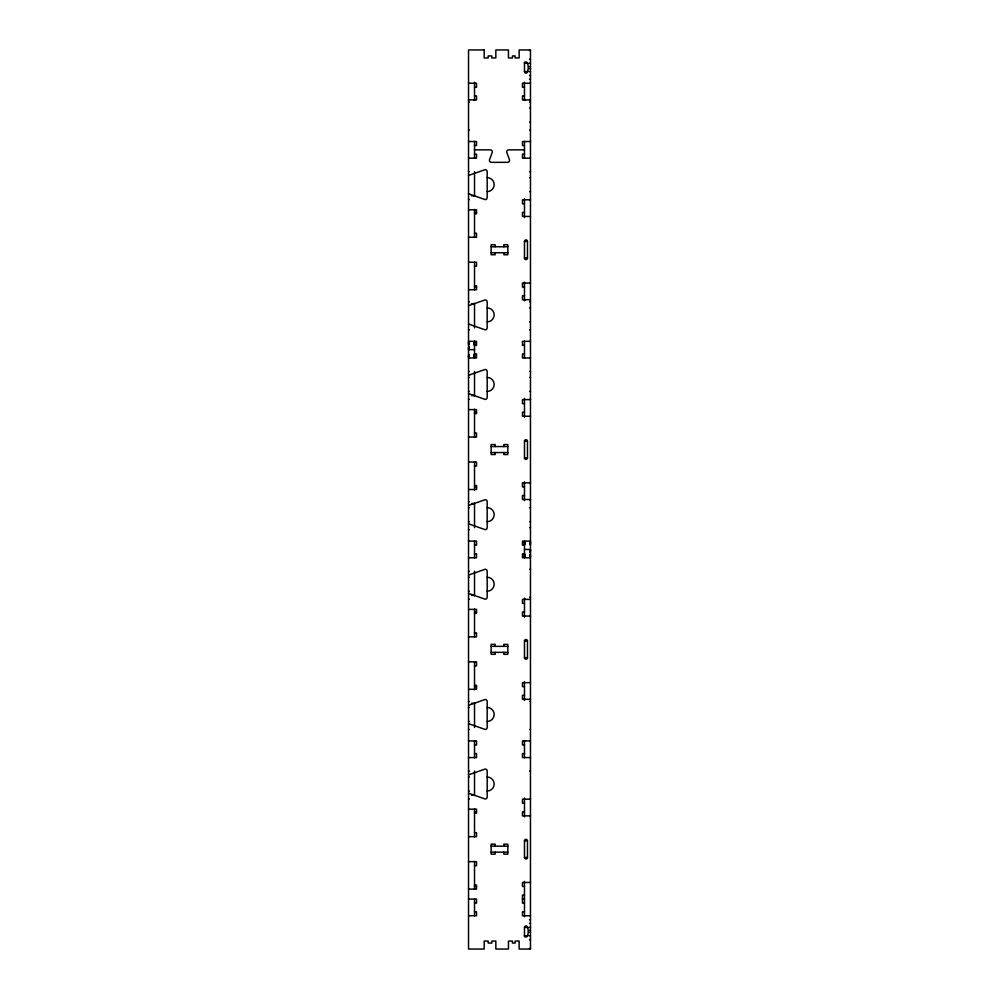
<?xml version="1.0" encoding="UTF-8"?>
<svg xmlns="http://www.w3.org/2000/svg" width="999" height="999" viewBox="0 0 999 999"><rect width="100%" height="100%" fill="white"/><g stroke="black" fill="none" stroke-linecap="round" stroke-linejoin="round"><path stroke-width="1.5" d="M524.475 63.024C528.334 58.279 528.958 69.893 527.472 71.591A1.498 1.498 0 0 1 525.973 73.089A1.498 1.498 0 0 1 524.475 71.591L524.475 62.275M529.47 50.524L530.469 50.524M529.47 59.278L530.469 59.278M524.475 63.274L528.221 63.274M529.47 63.274L530.469 63.274M529.47 66.596L530.469 66.596M529.47 68.594L530.469 68.594M524.475 71.591L528.221 71.591M529.47 71.591L530.469 71.591M529.47 75.587L530.469 75.587M529.47 79.258L530.469 79.258M468.531 83.254L476.523 83.254L476.523 87.25L474.525 87.25M530.469 83.254L522.477 83.254L522.477 87.25L524.475 87.25M474.525 95.904L476.523 95.904L476.523 99.9L468.531 99.9M524.475 95.904L522.477 95.904L522.477 99.9L530.469 99.9M473.776 100.087L474.525 100.087M524.475 100.087L525.224 100.087M468.531 102.085L469.28 102.085M529.72 102.085L530.469 102.085M529.72 108.079L530.469 108.079M529.72 122.065L530.469 122.065M468.531 130.057L469.28 130.057M529.72 130.057L530.469 130.057M468.531 141.521L476.523 141.521L476.523 145.517L474.525 145.517M530.469 141.521L522.477 141.521L522.477 145.517L524.475 145.517M474.525 149.85L490.309 149.85A1.998 1.998 0 0 1 492.182 152.535L489.51 159.765A1.998 1.998 0 0 0 491.421 162.338L507.579 162.338A1.998 1.998 0 0 0 509.49 159.765L506.818 152.535A1.998 1.998 0 0 1 508.691 149.85L524.475 149.85M474.525 154.183L476.523 154.183L476.523 158.179L468.531 158.179M524.475 154.183L522.477 154.183L522.477 158.179L530.469 158.179M468.531 171.641L469.28 171.641M529.72 171.641L530.469 171.641M529.72 177.635L530.469 177.635M529.72 191.621L530.469 191.621M471.528 195.804L474.525 195.804M468.531 199.613L469.28 199.613M529.72 199.613L530.469 199.613M530.469 199.8L522.477 199.8L522.477 203.796L524.475 203.796M468.531 209.79L476.523 209.79L476.523 213.786L474.525 213.786M474.525 212.45L476.523 212.45M524.475 212.45L522.477 212.45L522.477 216.446L530.469 216.446M474.525 233.267L476.523 233.267L476.523 237.263L468.531 237.263M524.475 241.421L527.472 241.421L527.472 258.079A1.498 1.498 0 0 1 525.973 259.578A1.498 1.498 0 0 1 524.475 258.079L524.475 241.421A1.498 1.498 0 0 1 525.973 239.922A1.498 1.498 0 0 1 527.472 241.421M491.171 246.753L507.829 246.753M491.171 252.747L507.829 252.747M524.475 258.079L527.472 258.079M468.531 262.238L476.523 262.238L476.523 266.233L474.525 266.233M530.469 283.054L522.477 283.054L522.477 287.05L524.475 287.05M474.525 285.714L476.523 285.714L476.523 289.71L468.531 289.71M474.525 287.05L476.523 287.05M524.475 295.704L522.477 295.704L522.477 299.7L530.469 299.7M524.475 299.887L525.224 299.887M468.531 301.885L469.28 301.885M529.72 301.885L530.469 301.885M471.528 303.696L474.525 303.696M529.72 307.879L530.469 307.879M529.72 321.865L530.469 321.865M468.531 329.857L469.28 329.857M529.72 329.857L530.469 329.857M468.531 341.321L476.523 341.321L476.523 345.317L474.525 345.317M530.469 341.321L522.477 341.321L522.477 345.317L524.475 345.317M468.531 342.17L469.28 342.17M473.776 342.17L474.525 342.12M468.531 342.332L469.28 342.332M473.776 342.332L474.525 342.332M468.531 342.595L469.28 342.595M473.776 342.595L474.525 342.595M468.531 342.932L469.28 342.919M473.776 342.932L474.525 342.932M468.531 343.319L469.28 343.319M473.776 343.319L474.525 343.319M468.531 343.768L469.28 343.768M473.776 343.768L474.525 343.768M468.531 344.243L469.28 344.243M473.776 344.243L474.525 344.243M468.531 344.692L469.28 344.692M473.776 344.692L474.525 344.692M468.531 346.965L469.28 346.965M468.531 347.415L469.28 347.415M468.531 347.902L469.28 347.902M468.531 348.376L469.28 348.376M468.531 348.788L469.28 348.788M468.531 349.151L469.28 349.151M468.531 349.425L469.28 349.425M468.531 349.65L474.525 349.65M474.525 353.983L476.523 353.983L476.523 357.979L468.531 357.979M524.475 353.983L522.477 353.983L522.477 357.979L530.469 357.979M468.531 354.608L469.28 354.608M473.776 354.608L474.525 354.608M468.531 355.057L469.28 355.057M473.776 355.057L474.525 355.057M468.531 355.532L469.28 355.532M473.776 355.532L474.525 355.532M468.531 355.981L469.28 355.981M473.776 355.981L474.525 355.981M468.531 356.368L469.28 356.381M473.776 356.381L474.525 356.381M468.531 356.705L469.28 356.705M473.776 356.705L474.525 356.705M468.531 356.968L469.28 356.968M473.776 356.968L474.525 356.968M468.531 357.13L469.28 357.13M473.776 357.18L474.525 357.13M468.531 371.441L469.28 371.441M529.72 371.441L530.469 371.441M468.531 377.435L469.28 377.435M529.72 377.435L530.469 377.435M468.531 391.421L469.28 391.421M529.72 391.421L530.469 391.421M471.528 395.604L474.525 395.604M468.531 399.413L469.28 399.413M529.72 399.413L530.469 399.413M530.469 399.6L522.477 399.6L522.477 403.596L524.475 403.596M468.531 409.59L476.523 409.59L476.523 413.586L474.525 413.586M474.525 412.25L476.523 412.25M524.475 412.25L522.477 412.25L522.477 416.246L530.469 416.246M474.525 433.067L476.523 433.067L476.523 437.062L468.531 437.062M524.475 441.221L527.472 441.221L527.472 457.879A1.498 1.498 0 0 1 525.973 459.378A1.498 1.498 0 0 1 524.475 457.879L524.475 441.221A1.498 1.498 0 0 1 525.973 439.722A1.498 1.498 0 0 1 527.472 441.221M491.171 446.553L507.829 446.553M491.171 452.547L507.829 452.547M524.475 457.879L527.472 457.879M468.531 462.038L476.523 462.038L476.523 466.034L474.525 466.034M530.469 482.854L522.477 482.854L522.477 486.85L524.475 486.85M474.525 485.514L476.523 485.514L476.523 489.51L468.531 489.51M474.525 486.85L476.523 486.85M524.475 495.504L522.477 495.504L522.477 499.5L530.469 499.5M529.72 499.687L530.469 499.687M468.531 501.685L469.28 501.685M471.528 503.496L474.525 503.496M468.531 507.679L469.28 507.679M529.72 507.679L530.469 507.679M468.531 521.665L469.28 521.665M529.72 521.665L530.469 521.665M529.72 527.659L530.469 527.659M468.531 529.657L469.28 529.657M468.531 541.121L476.523 541.121L476.523 545.117L474.525 545.117M530.469 541.121L522.477 541.121L522.477 545.117L524.475 545.117M524.475 541.97L525.224 541.92M529.72 541.92L530.469 541.97M524.475 542.132L525.224 542.132M529.72 542.132L530.469 542.132M524.475 542.395L525.224 542.395M529.72 542.395L530.469 542.395M524.475 542.732L525.224 542.719M529.72 542.732L530.469 542.732M524.475 543.119L525.224 543.119M529.72 543.119L530.469 543.119M524.475 543.568L525.224 543.568M529.72 543.568L530.469 543.568M524.475 544.043L525.224 544.043M529.72 544.043L530.469 544.043M524.475 544.492L525.224 544.492M529.72 544.492L530.469 544.492M524.475 549.45L530.469 549.5M529.72 549.675L530.469 549.675M529.72 549.949L530.469 549.949M529.72 550.312L530.469 550.312M529.72 550.724L530.469 550.724M529.72 551.198L530.469 551.198M529.72 551.685L530.469 551.685M529.72 552.135L530.469 552.135M474.525 553.783L476.523 553.783L476.523 557.779L468.531 557.779M524.475 553.783L522.477 553.783L522.477 557.779L530.469 557.779M524.475 554.408L525.224 554.408M529.72 554.408L530.469 554.408M524.475 554.857L525.224 554.857M529.72 554.857L530.469 554.857M524.475 555.332L525.224 555.332M529.72 555.332L530.469 555.332M524.475 555.781L525.224 555.781M529.72 555.781L530.469 555.781M524.475 556.181L525.224 556.168M529.72 556.181L530.469 556.181M524.475 556.505L525.224 556.505M529.72 556.505L530.469 556.505M524.475 556.768L525.224 556.768M529.72 556.768L530.469 556.768M524.475 556.93L525.224 556.98M529.72 556.93L530.469 556.98M529.72 569.243L530.469 569.243M468.531 571.241L469.28 571.241M468.531 577.235L469.28 577.235M468.531 591.221L469.28 591.221M471.528 595.404L474.525 595.404M529.72 597.215L530.469 597.215M468.531 599.213L469.28 599.213M524.475 599.213L525.224 599.213M530.469 599.4L522.477 599.4L522.477 603.396L524.475 603.396M468.531 609.39L476.523 609.39L476.523 613.386L474.525 613.386M474.525 612.05L476.523 612.05M524.475 612.05L522.477 612.05L522.477 616.046L530.469 616.046M474.525 632.866L476.523 632.866L476.523 636.863L468.531 636.863M524.475 641.021L527.472 641.021L527.472 657.679A1.498 1.498 0 0 1 525.973 659.178A1.498 1.498 0 0 1 524.475 657.679L524.475 641.021A1.498 1.498 0 0 1 525.973 639.522A1.498 1.498 0 0 1 527.472 641.021M491.171 646.353L507.829 646.353M491.171 652.347L507.829 652.347M524.475 657.679L527.472 657.679M468.531 661.837L476.523 661.837L476.523 665.834L474.525 665.834M530.469 682.654L522.477 682.654L522.477 686.65L524.475 686.65M474.525 685.314L476.523 685.314L476.523 689.31L468.531 689.31M474.525 686.65L476.523 686.65M524.475 695.304L522.477 695.304L522.477 699.3L530.469 699.3M524.475 699.487L525.224 699.487M468.531 701.485L469.28 701.485M529.72 701.485L530.469 701.485M471.528 703.296L474.525 703.296M468.531 707.479L469.28 707.479M468.531 721.465L469.28 721.465M468.531 729.457L469.28 729.457M529.72 729.457L530.469 729.457M468.531 740.921L476.523 740.921L476.523 744.917L474.525 744.917M530.469 740.921L522.477 740.921L522.477 744.917L524.475 744.917M474.525 753.583L476.523 753.583L476.523 757.579L468.531 757.579M524.475 753.583L522.477 753.583L522.477 757.579L530.469 757.579M468.531 771.041L469.28 771.041M529.72 771.041L530.469 771.041M468.531 777.035L469.28 777.035M468.531 791.021L469.28 791.021M471.528 795.204L474.525 795.204M468.531 799.013L469.28 799.013M529.72 799.013L530.469 799.013M530.469 799.2L522.477 799.2L522.477 803.196L524.475 803.196M468.531 809.19L476.523 809.19L476.523 813.186L474.525 813.186M474.525 811.85L476.523 811.85M524.475 811.85L522.477 811.85L522.477 815.846L530.469 815.846M474.525 832.666L476.523 832.666L476.523 836.663L468.531 836.663M524.475 840.821L527.472 840.821L527.472 857.479A1.498 1.498 0 0 1 525.973 858.978A1.498 1.498 0 0 1 524.475 857.479L524.475 840.821A1.498 1.498 0 0 1 525.973 839.322A1.498 1.498 0 0 1 527.472 840.821M491.171 846.153L507.829 846.153M491.171 852.147L507.829 852.147M524.475 857.479L527.472 857.479M468.531 861.638L476.523 861.638L476.523 865.634L474.525 865.634M530.469 882.454L522.477 882.454L522.477 886.45L524.475 886.45M474.525 885.114L476.523 885.114L476.523 889.11L468.531 889.11M474.525 886.45L476.523 886.45M524.475 895.104L522.477 895.104L522.477 903.096L524.475 903.096M468.531 899.1L476.523 899.1L476.523 903.096L474.525 903.096M522.477 899.1L524.475 899.1M474.525 911.75L476.523 911.75L476.523 915.746L468.531 915.746M524.475 911.75L522.477 911.75L522.477 915.746L530.469 915.746M529.47 919.742L530.469 919.742M529.47 923.413L530.469 923.413M524.475 936.725L524.475 927.409L528.221 927.409M529.47 927.409L530.469 927.409M529.47 930.406L530.469 930.406M529.47 932.404L530.469 932.404M524.475 935.726L528.221 935.726M529.47 935.726L530.469 935.726M529.47 939.722L530.469 939.722M529.47 948.476L530.469 948.476M524.475 935.976C528.334 940.721 528.958 929.107 527.472 927.409A1.498 1.498 0 0 0 525.973 925.911A1.498 1.498 0 0 0 524.475 927.409M524.475 82.255L524.475 100.412M524.475 141.359L524.475 158.341M524.475 198.614L524.475 217.482M524.475 282.018L524.475 300.886M524.475 341.159L524.475 358.142M524.475 398.414L524.475 417.282M524.475 481.818L524.475 500.686M524.475 540.958L524.475 557.942M524.475 598.214L524.475 617.082M524.475 681.618L524.475 700.486M524.475 740.759L524.475 757.741M524.475 798.014L524.475 816.882M524.475 881.418L524.475 916.745M503.821 246.753L503.821 244.755L507.817 244.755L507.817 254.745L503.821 254.745L503.821 252.747M503.821 446.553L503.821 444.555L507.817 444.555L507.817 454.545L503.821 454.545L503.821 452.547M503.821 646.353L503.821 644.355L507.817 644.355L507.817 654.345L503.821 654.345L503.821 652.347M503.821 846.153L503.821 844.155L507.817 844.155L507.817 854.145L503.821 854.145L503.821 852.147M495.154 246.753L495.154 244.755L491.158 244.755L491.158 254.745L495.154 254.745L495.154 252.747M495.154 446.553L495.154 444.555L491.158 444.555L491.158 454.545L495.154 454.545L495.154 452.547M495.154 646.353L495.154 644.355L491.158 644.355L491.158 654.345L495.154 654.345L495.154 652.347M495.154 846.153L495.154 844.155L491.158 844.155L491.158 854.145L495.154 854.145L495.154 852.147M474.525 82.255L474.525 100.412M474.525 141.359L474.525 158.341M474.525 171.641L474.525 196.091M474.525 209.378L474.525 237.425M474.525 262.075L474.525 290.122M474.525 303.409L474.525 327.859M474.525 341.159L474.525 358.142M474.525 371.441L474.525 395.891M474.525 409.178L474.525 437.225M474.525 461.875L474.525 489.922M474.525 503.209L474.525 527.659M474.525 540.958L474.525 557.942M474.525 571.241L474.525 595.691M474.525 608.978L474.525 637.025M474.525 661.675L474.525 689.722M474.525 703.009L474.525 727.459M474.525 740.759L474.525 757.741M474.525 771.041L474.525 795.491M474.525 808.778L474.525 836.825M474.525 861.475L474.525 889.26M474.525 899.1L474.525 915.746M468.531 193.906A1.998 1.998 0 0 1 469.105 193.993L485.177 199.613A1.998 1.998 0 0 0 487.175 197.615L487.175 171.641A1.998 1.998 0 0 0 485.177 169.643L469.105 175.275A2.01 2.01 0 0 1 468.531 175.362M487.175 177.635A6.993 6.993 0 0 1 494.168 184.628A6.993 6.993 0 0 1 487.175 191.621M468.531 793.306A2.01 2.01 0 0 1 469.105 793.393L485.177 799.013A1.998 1.998 0 0 0 487.175 797.015L487.175 771.041A1.998 1.998 0 0 0 485.177 769.043L469.105 774.675A1.998 1.998 0 0 1 468.531 774.762M487.175 777.035A6.993 6.993 0 0 1 494.168 784.028A6.993 6.993 0 0 1 487.175 791.021M468.531 723.738A2.01 2.01 0 0 1 469.105 723.825L485.177 729.457A1.998 1.998 0 0 0 487.175 727.459L487.175 701.485A1.998 1.998 0 0 0 485.177 699.487L469.105 705.107A1.998 1.998 0 0 1 468.531 705.194M487.175 707.479A6.993 6.993 0 0 1 494.168 714.472A6.993 6.993 0 0 1 487.175 721.465M468.531 593.506A2.01 2.01 0 0 1 469.105 593.593L485.177 599.213A1.998 1.998 0 0 0 487.175 597.215L487.175 571.241A1.998 1.998 0 0 0 485.177 569.243L469.105 574.875A1.998 1.998 0 0 1 468.531 574.962M487.175 577.235A6.993 6.993 0 0 1 494.168 584.228A6.993 6.993 0 0 1 487.175 591.221M468.531 523.938A2.01 2.01 0 0 1 469.105 524.025L485.177 529.657A1.998 1.998 0 0 0 487.175 527.659L487.175 501.685A1.998 1.998 0 0 0 485.177 499.687L469.105 505.307A1.998 1.998 0 0 1 468.531 505.394M487.175 507.679A6.993 6.993 0 0 1 494.168 514.672A6.993 6.993 0 0 1 487.175 521.665M468.531 393.706A2.01 2.01 0 0 1 469.105 393.793L485.177 399.413A1.998 1.998 0 0 0 487.175 397.415L487.175 371.441A1.998 1.998 0 0 0 485.177 369.443L469.105 375.075A1.998 1.998 0 0 1 468.531 375.162M487.175 377.435A6.993 6.993 0 0 1 494.168 384.428A6.993 6.993 0 0 1 487.175 391.421M468.531 324.138A2.01 2.01 0 0 1 469.105 324.225L485.177 329.857A1.998 1.998 0 0 0 487.175 327.859L487.175 301.885A1.998 1.998 0 0 0 485.177 299.887L469.105 305.507A1.998 1.998 0 0 1 468.531 305.594M487.175 307.879A6.993 6.993 0 0 1 494.168 314.872A6.993 6.993 0 0 1 487.175 321.865M484.178 49.95L468.531 49.95L468.531 949.05L484.178 949.05L484.178 941.058L488.174 941.058L488.174 943.056L491.845 943.056L491.845 941.058L495.841 941.058L495.841 949.05L508.466 949.05L508.466 941.058L512.462 941.058L512.462 943.056L515.147 943.056L515.147 941.058L519.143 941.058L519.143 949.05L530.469 949.05L530.469 49.95L519.143 49.95L519.143 57.942L515.147 57.942L515.147 55.944L512.462 55.944L512.462 57.942L508.466 57.942L508.466 49.95L495.841 49.95L495.841 57.942L491.845 57.942L491.845 55.944L488.174 55.944L488.174 57.942L484.178 57.942L484.178 49.95"/></g></svg>
